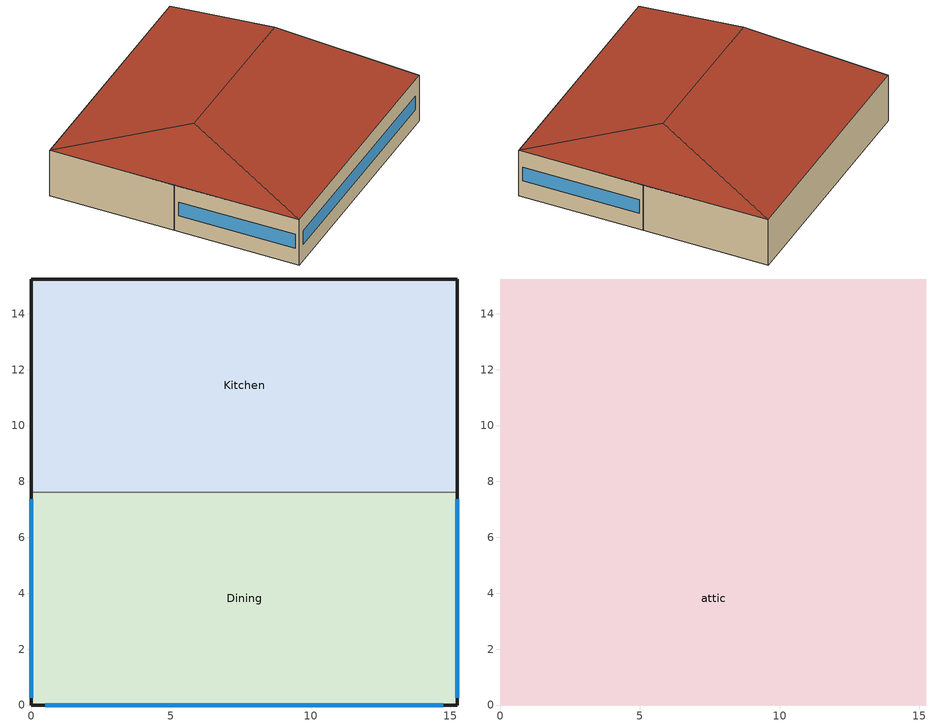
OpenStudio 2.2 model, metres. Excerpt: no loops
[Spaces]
Dining
 floor ground: 15.24,7.62 15.24,0 0,0 0,7.62 z0
 wall outside: 0,7.62 0,0 15.24,0 15.24,7.62 z0:3.05
 wall to Kitchen: 15.24,7.62 0,7.62 z0:3.05
 window: 0.51,0 14.73,0 / 0,7.37 0,0.25 / 15.24,0.25 15.24,7.37 z1.07:1.98
Kitchen
 floor ground: 15.24,15.24 15.24,7.62 0,7.62 0,15.24 z0
 wall outside: 15.24,7.62 15.24,15.24 0,15.24 0,7.62 z0:3.05
attic
 floor to Dining: 15.24,7.62 15.24,0 0,0 0,7.62 z3.05
 floor to Kitchen: 15.24,15.24 15.24,7.62 0,7.62 0,15.24 z3.05
 roof outside: 12.7,7.62,5.59 15.24,15.24,3.05 0,15.24,3.05 2.54,7.62,5.59; 12.7,7.62,5.59 15.24,0,3.05 15.24,15.24,3.05; 2.54,7.62,5.59 0,15.24,3.05 0,0,3.05; 2.54,7.62,5.59 0,0,3.05 15.24,0,3.05 12.7,7.62,5.59
[Schedule:Ruleset]
RestaurantFastFood BLDG_SWH_SCH: Default Day Schedule=RestaurantFastFood BLDG_SWH_SCH Default; Summer Design Day Schedule=RestaurantFastFood BLDG_SWH_SCH Summer Design Day; Winter Design Day Schedule=RestaurantFastFood BLDG_SWH_SCH Winter Design Day
[Schedule:Day]
Clothing Schedule Summer Clothes: 24, 0, 0.5
RestaurantFastFood BLDG_OCC_SCH Sat Day: 1, 0, 0.05, 6, 0, 0, 7, 0, 0.05, 9, 0, 0.5, 10, 0, 0.4, 11, 0, 0.2, 12, 0, 0.45, 14, 0, 0.5, 15, 0, 0.35, 18, 0, 0.3, 19, 0, 0.7, 20, 0, 0.9, 21, 0, 0.7, 22, 0, 0.65, 23, 0, 0.55, 24, 0, 0.35
RestaurantFastFood BLDG_OCC_SCH Wkdy Day: 1, 0, 0.05, 5, 0, 0, 6, 0, 0.05, 7, 0, 0.1, 10, 0, 0.4, 11, 0, 0.2, 12, 0, 0.5, 13, 0, 0.8, 14, 0, 0.7, 15, 0, 0.4, 16, 0, 0.2, 17, 0, 0.25, 18, 0, 0.5, 21, 0, 0.8, 22, 0, 0.5, 23, 0, 0.35, 24, 0, 0.2
RestaurantFastFood BLDG_LIGHT_DINING_SCH_2013 Sat Day: 1, 0, 0.1865, 6, 0, 0.15, 8, 0, 0.2797, 10, 0, 0.5594, 17, 0, 0.7459, 22, 0, 0.8391, 23, 0, 0.4662, 24, 0, 0.2797
RestaurantFastFood BLDG_LIGHT_DINING_SCH_2013 Wkdy Day: 1, 0, 0.1399, 5, 0, 0.15, 6, 0, 0.1865, 8, 0, 0.373, 10, 0, 0.5594, 22, 0, 0.8391, 23, 0, 0.4662, 24, 0, 0.2797
RestaurantFastFood BLDG_EQUIP_SCH Default|Sat|Wkdy Day; RestaurantFastFood FF_GAS_EQUIP_SCH Default|Sat|Wkdy Day: 1, 0, 0.03, 2, 0, 0.02, 3, 0, 0.03, 4, 0, 0.02, 5, 0, 0.05, 6, 0, 0.12, 7, 0, 0.13, 8, 0, 0.15, 9, 0, 0.18, 10, 0, 0.21, 11, 0, 0.26, 12, 0, 0.29, 13, 0, 0.27, 14, 0, 0.25, 16, 0, 0.23, 18, 0, 0.26, 19, 0, 0.24, 20, 0, 0.22, 21, 0, 0.2, 22, 0, 0.18, 23, 0, 0.09, 24, 0, 0.03
RestaurantFastFood INFIL_SCH_PNNL Default|WntrDsn|SmrDsn|Sat|Wkdy Day: 1, 0, 0.25, 5, 0, 1, 24, 0, 0.25
RestaurantFastFood HTGSETP_SCH_NO_OPTIMUM Default|Sat|Wkdy Day: 3, 0, 15.56, 24, 0, 21.11
RestaurantFastFood CLGSETP_SCH_NO_OPTIMUM Default|Sat|Wkdy Day: 3, 0, 30, 24, 0, 23.89
RestaurantFastFood BLDG_LIGHT_KITCHEN_SCH_2010_2013 Sat Day: 1, 0, 0.17776, 6, 0, 0.15, 8, 0, 0.26664, 10, 0, 0.53328, 17, 0, 0.71104, 22, 0, 0.79992, 23, 0, 0.4444, 24, 0, 0.26664
RestaurantFastFood BLDG_LIGHT_KITCHEN_SCH_2010_2013 Wkdy Day: 1, 0, 0.13332, 5, 0, 0.15, 6, 0, 0.17776, 8, 0, 0.35552, 10, 0, 0.53328, 22, 0, 0.79992, 23, 0, 0.4444, 24, 0, 0.26664
RestaurantFastFood HTGSETP_KITCHEN_SCH_NO_OPTIMUM Default|Sat|Wkdy Day: 3, 0, 15.56, 24, 0, 18.89
RestaurantFastFood CLGSETP_KITCHEN_SCH_NO_OPTIMUM Default|Sat|Wkdy Day: 3, 0, 30, 24, 0, 26.11
RestaurantFastFood HVACOperationSchd Default|WntrDsn|SmrDsn|Sun|Wkdy Day; RestaurantFastFood Hours_of_operation Default|WntrDsn|SmrDsn|Sun|Wkdy Day: 1, 0, 1, 5, 0, 0, 24, 0, 1
RestaurantFastFood Kitchen Exhaust Fan Balanced Exhaust Fraction Schedule_2007_2010_2013 Default|WntrDsn|SmrDsn|Sun|Wkdy Day: 1, 0, 0.530511, 5, 0, 0, 24, 0, 0.530511
RestaurantFastFood walkin_occ_lght_SCH Sat Day: 1, 0, 0.2, 6, 0, 0.15, 8, 0, 0.156, 10, 0, 0.312, 17, 0, 0.416, 22, 0, 0.468, 23, 0, 0.26, 24, 0, 0.156
RestaurantFastFood walkin_occ_lght_SCH Wkdy Day: 5, 0, 0.15, 6, 0, 0.104, 8, 0, 0.208, 10, 0, 0.312, 22, 0, 0.468, 23, 0, 0.26, 24, 0, 0.156
RestaurantFastFood Kitchen_Case:1_WALKINFREEZER_WalkInStockingSched WntrDsn|SmrDsn|Wknd|Mon|Wed|Thu Day: 4, 0, 0, 5, 0, 125, 6, 0, 117, 7, 0, 90, 19, 0, 0, 20, 0, 125, 21, 0, 117, 22, 0, 90, 24, 0, 0
RestaurantFastFood Kitchen_Case:2_SELFCONTAINEDDISPLAYCASE_CaseStockingSched Winter Design Day: 6, 0, 0, 7, 0, 50, 9, 0, 70, 10, 0, 80, 11, 0, 70, 13, 0, 50, 14, 0, 80, 15, 0, 90, 16, 0, 80, 24, 0, 0
RestaurantFastFood DOOR_INFIL_SCH Sat Day: 6, 0, 0, 7, 0, 0.144, 9, 0, 0.558, 10, 0, 0.462, 11, 0, 0.258, 12, 0, 0.462, 14, 0, 0.558, 15, 0, 0.462, 18, 0, 0.363, 19, 0, 0.74, 20, 0, 0.915, 21, 0, 0.74, 22, 0, 0.65, 23, 0, 0.558, 24, 0, 0.363
RestaurantFastFood DOOR_INFIL_SCH Wkdy Day: 6, 0, 0, 7, 0, 0.144, 10, 0, 0.462, 11, 0, 0.258, 12, 0, 0.558, 13, 0, 0.829, 14, 0, 0.74, 15, 0, 0.462, 16, 0, 0.258, 17, 0, 0.363, 18, 0, 0.558, 21, 0, 0.829, 22, 0, 0.558, 23, 0, 0.363, 24, 0, 0.258
Service Water Loop Temp - 140F Default: 24, 0, 60
Water Heater Ambient Temp Schedule - 70F Default: 24, 0, 21.1111
Schedule Day 45: 24, 0, 0.2
Schedule Day 46: 24, 0, 0.05
Schedule Day 47: 24, 0, 49
RestaurantFastFood BLDG_SWH_SCH Default: 7, 0, 0, 10, 0, 0.15, 11, 0, 0.1, 12, 0, 0.72, 13, 0, 0.6, 14, 0, 0.98, 15, 0, 0.92, 17, 0, 0.25, 18, 0, 0.23, 19, 0, 0.16, 20, 0, 0.1, 21, 0, 0.4, 22, 0, 0.42, 23, 0, 0.43, 24, 0, 0
RestaurantFastFood BLDG_SWH_SCH Wkdy Day: 6, 0, 0, 8, 0, 0.15, 9, 0, 0.33, 10, 0, 0.13, 11, 0, 0.1, 12, 0, 0.72, 13, 0, 0.31, 14, 0, 0.98, 15, 0, 0.92, 16, 0, 0.22, 17, 0, 0.31, 18, 0, 0.23, 19, 0, 0.16, 20, 0, 0.1, 21, 0, 0.4, 22, 0, 0.42, 23, 0, 0.43, 24, 0, 0.15
RestaurantFastFood BLDG_SWH_SCH Winter Design Day; RestaurantFastFood BLDG_SWH_SCH Summer Design Day: 7, 0, 0, 10, 0, 0.15, 11, 0, 0.1, 12, 0, 0.72, 13, 0, 0.6, 14, 0, 0.98, 15, 0, 0.92, 17, 0, 0.25, 18, 0, 0.23, 19, 0, 0.16, 20, 0, 0.1, 21, 0, 0.4, 22, 0, 0.42, 23, 0, 0.43, 24, 0, 0.15
[Schedule:Rule]
Schedule Rule 24: Schedule Ruleset=RestaurantFastFood BLDG_SWH_SCH; Rule Order=0; Day Schedule=RestaurantFastFood BLDG_SWH_SCH Wkdy Day; Apply Monday=Yes; Apply Tuesday=Yes; Apply Wednesday=Yes; Apply Thursday=Yes; Apply Friday=Yes; Date Specification Type=DateRange; Start Month=1; Start Day=1; End Month=12; End Day=31
